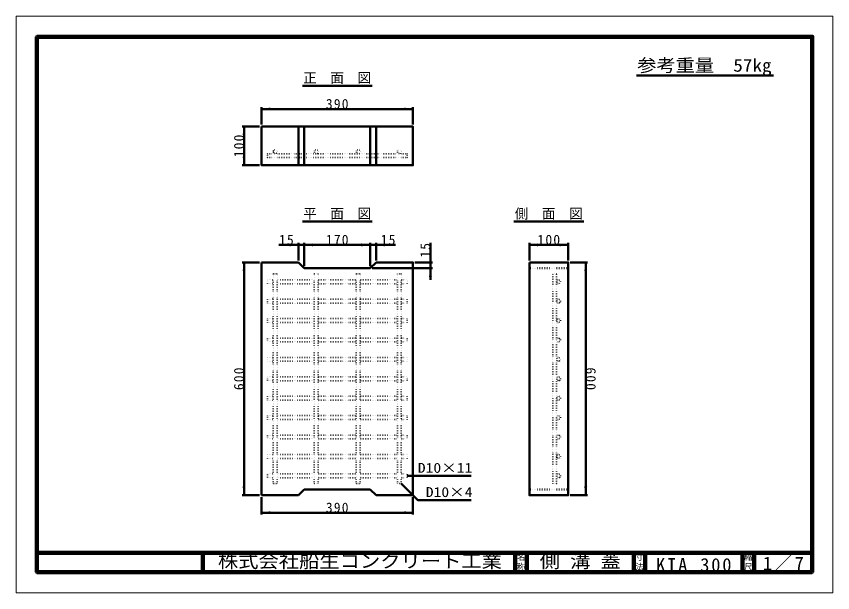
# Model space of a CAD drawing. Units: millimetres, scale not verified, with parts at other scales. Extents: x -2102 to 2102, y -1485 to 1485.
import ezdxf
from ezdxf.enums import TextEntityAlignment as Align

# ---------------------------------------------------------------- set-up
doc = ezdxf.new("R2010")
doc.units = ezdxf.units.MM
doc.header["$LTSCALE"] = 5
doc.linetypes.add('DOTTED', pattern=[1.75, 0.25, -1.5])
doc.layers.add('0-0_V-nasSTD', color=7, linetype='DOTTED', lineweight=35)
doc.layers.add('0-1_0', color=7, linetype='Continuous', lineweight=50)
doc.styles.add('ＭＳ ゴシック', font='')
doc.styles.get('ＭＳ ゴシック').set_extended_font_data('MS Gothic')

msp = doc.modelspace()

# ---------------------------------------------------------------- linework, layer by layer
at = {"layer": '0-0_V-nasSTD', "linetype": 'Continuous', "lineweight": 100}
for p, q in [((-1997.5, 1380), (-1997.5, -1380)), ((-1142.5, -1280), (-1142.5, -1380)), ((467.5, -1280), (467.5, -1380)), ((527.5, -1280), (527.5, -1380)), ((1077.5, -1280), (1077.5, -1380)), ((1137.5, -1280), (1137.5, -1380)), ((1637.5, -1280), (1637.5, -1380)), ((1697.5, -1280), (1697.5, -1380)), ((-1997.5, -1380), (1997.5, -1380))]:
    msp.add_line(p, q, dxfattribs=at)
at = {"layer": '0-0_V-nasSTD', "linetype": 'Continuous', "lineweight": 50}
for p, q in [((-839.541, 1017.223), (-839.541, 927.223)), ((-59.541, 1017.223), (-59.541, 927.223)), ((-59.541, 1007.223), (-839.541, 1007.223)), ((-849.541, 917.223), (-939.541, 917.223)), ((-929.541, 917.223), (-929.541, 717.223)), ((-649.541, 917.223), (-649.541, 717.223)), ((-619.541, 917.223), (-619.541, 717.223)), ((-279.541, 917.223), (-279.541, 717.223)), ((-249.541, 917.223), (-249.541, 717.223)), ((-849.541, 717.223), (-939.541, 717.223)), ((-649.541, 307.223), (-749.541, 307.223)), ((-649.541, 317.223), (-649.541, 227.223)), ((-619.541, 307.223), (-649.541, 307.223)), ((-619.541, 317.223), (-619.541, 197.223)), ((-279.541, 307.223), (-619.541, 307.223)), ((-279.541, 317.223), (-279.541, 197.223)), ((-249.541, 307.223), (-279.541, 307.223)), ((-249.541, 317.223), (-249.541, 227.223)), ((-149.541, 307.223), (-249.541, 307.223)), ((30.459, 317.223), (30.459, 217.223)), ((540.459, 317.223), (540.459, 227.223)), ((740.459, 307.223), (540.459, 307.223)), ((740.459, 317.223), (740.459, 227.223)), ((-849.541, 217.223), (-939.541, 217.223)), ((-929.541, 217.223), (-929.541, -982.777)), ((-839.541, 217.223), (-839.541, -982.777)), ((-649.541, 217.223), (-839.541, 217.223)), ((-649.541, 217.223), (-619.541, 187.223)), ((-249.541, 217.223), (-279.541, 187.223)), ((40.459, 217.223), (-49.541, 217.223)), ((30.459, 217.223), (30.459, 187.223)), ((750.459, 217.223), (840.459, 217.223)), ((830.459, 217.223), (830.459, -982.777)), ((-279.541, 187.223), (-619.541, 187.223)), ((40.459, 187.223), (-269.541, 187.223)), ((30.459, 187.223), (30.459, 127.223)), ((240.459, -882.777), (-89.541, -882.777)), ((-619.541, -952.777), (-649.541, -982.777)), ((-279.541, -952.777), (-619.541, -952.777)), ((-279.541, -952.777), (-249.541, -982.777)), ((-849.541, -982.777), (-939.541, -982.777)), ((-839.541, -982.777), (-649.541, -982.777)), ((-839.541, -1082.777), (-839.541, -992.777)), ((-59.541, -1082.777), (-59.541, -992.777)), ((750.459, -982.777), (840.459, -982.777)), ((-59.541, -1072.777), (-839.541, -1072.777))]:
    msp.add_line(p, q, dxfattribs=at)
at = {"layer": '0-0_V-nasSTD'}
for p, q in [((-809.541, 757.223), (-809.541, 777.223)), ((-89.541, 777.223), (-809.541, 777.223)), ((-89.541, 757.223), (-809.541, 757.223)), ((-89.541, 757.223), (-89.541, 777.223)), ((-809.541, 107.223), (-809.541, 127.223)), ((-809.541, 127.223), (-779.541, 127.223)), ((-779.541, 157.223), (-779.541, -922.777)), ((-779.541, 157.223), (-759.541, 157.223)), ((-759.541, 157.223), (-759.541, -922.777)), ((-759.541, 127.223), (-567.541, 127.223)), ((-567.541, 157.223), (-567.541, -922.777)), ((-567.541, 157.223), (-547.541, 157.223)), ((-547.541, 157.223), (-547.541, -922.777)), ((-547.541, 127.223), (-351.541, 127.223)), ((-351.541, 157.223), (-351.541, -922.777)), ((-351.541, 157.223), (-331.541, 157.223)), ((-331.541, 157.223), (-331.541, -922.777)), ((-331.541, 127.223), (-139.541, 127.223)), ((-139.541, 157.223), (-139.541, -922.777)), ((-139.541, 157.223), (-119.541, 157.223)), ((-119.541, 157.223), (-119.541, -922.777)), ((-119.541, 127.223), (-89.541, 127.223)), ((-89.541, 107.223), (-89.541, 127.223)), ((660.459, -922.777), (660.459, 157.223)), ((660.459, 157.223), (680.459, 157.223)), ((680.459, -922.777), (680.459, 157.223)), ((-809.541, 107.223), (-779.541, 107.223)), ((-759.541, 107.223), (-567.541, 107.223)), ((-547.541, 107.223), (-351.541, 107.223)), ((-331.541, 107.223), (-139.541, 107.223)), ((-119.541, 107.223), (-89.541, 107.223)), ((-809.541, 7.223), (-809.541, 27.223)), ((-809.541, 27.223), (-779.541, 27.223)), ((-809.541, 7.223), (-779.541, 7.223)), ((-759.541, 27.223), (-567.541, 27.223)), ((-759.541, 7.223), (-567.541, 7.223)), ((-547.541, 27.223), (-351.541, 27.223)), ((-547.541, 7.223), (-351.541, 7.223)), ((-331.541, 27.223), (-139.541, 27.223)), ((-331.541, 7.223), (-139.541, 7.223)), ((-119.541, 27.223), (-89.541, 27.223)), ((-119.541, 7.223), (-89.541, 7.223)), ((-89.541, 7.223), (-89.541, 27.223)), ((-809.541, -92.777), (-809.541, -72.777)), ((-809.541, -72.777), (-779.541, -72.777)), ((-759.541, -72.777), (-567.541, -72.777)), ((-547.541, -72.777), (-351.541, -72.777)), ((-331.541, -72.777), (-139.541, -72.777)), ((-119.541, -72.777), (-89.541, -72.777)), ((-89.541, -92.777), (-89.541, -72.777)), ((-809.541, -92.777), (-779.541, -92.777)), ((-759.541, -92.777), (-567.541, -92.777)), ((-547.541, -92.777), (-351.541, -92.777)), ((-331.541, -92.777), (-139.541, -92.777)), ((-119.541, -92.777), (-89.541, -92.777)), ((-809.541, -192.777), (-809.541, -172.777)), ((-809.541, -172.777), (-779.541, -172.777)), ((-809.541, -192.777), (-779.541, -192.777)), ((-759.541, -172.777), (-567.541, -172.777)), ((-759.541, -192.777), (-567.541, -192.777)), ((-547.541, -172.777), (-351.541, -172.777)), ((-547.541, -192.777), (-351.541, -192.777)), ((-331.541, -172.777), (-139.541, -172.777)), ((-331.541, -192.777), (-139.541, -192.777)), ((-119.541, -172.777), (-89.541, -172.777)), ((-119.541, -192.777), (-89.541, -192.777)), ((-89.541, -192.777), (-89.541, -172.777)), ((-809.541, -292.777), (-809.541, -272.777)), ((-809.541, -272.777), (-779.541, -272.777)), ((-809.541, -292.777), (-779.541, -292.777)), ((-759.541, -272.777), (-567.541, -272.777)), ((-759.541, -292.777), (-567.541, -292.777)), ((-547.541, -272.777), (-351.541, -272.777)), ((-547.541, -292.777), (-351.541, -292.777)), ((-331.541, -272.777), (-139.541, -272.777)), ((-331.541, -292.777), (-139.541, -292.777)), ((-119.541, -272.777), (-89.541, -272.777)), ((-119.541, -292.777), (-89.541, -292.777)), ((-89.541, -292.777), (-89.541, -272.777)), ((-809.541, -392.777), (-809.541, -372.777)), ((-809.541, -372.777), (-779.541, -372.777)), ((-759.541, -372.777), (-567.541, -372.777)), ((-547.541, -372.777), (-351.541, -372.777)), ((-331.541, -372.777), (-139.541, -372.777)), ((-119.541, -372.777), (-89.541, -372.777)), ((-89.541, -392.777), (-89.541, -372.777)), ((-809.541, -392.777), (-779.541, -392.777)), ((-759.541, -392.777), (-567.541, -392.777)), ((-547.541, -392.777), (-351.541, -392.777)), ((-331.541, -392.777), (-139.541, -392.777)), ((-119.541, -392.777), (-89.541, -392.777)), ((-809.541, -492.777), (-809.541, -472.777)), ((-809.541, -472.777), (-779.541, -472.777)), ((-809.541, -492.777), (-779.541, -492.777)), ((-759.541, -472.777), (-567.541, -472.777)), ((-759.541, -492.777), (-567.541, -492.777)), ((-547.541, -472.777), (-351.541, -472.777)), ((-547.541, -492.777), (-351.541, -492.777)), ((-331.541, -472.777), (-139.541, -472.777)), ((-331.541, -492.777), (-139.541, -492.777)), ((-119.541, -472.777), (-89.541, -472.777)), ((-119.541, -492.777), (-89.541, -492.777)), ((-89.541, -492.777), (-89.541, -472.777)), ((-809.541, -592.777), (-809.541, -572.777)), ((-809.541, -572.777), (-779.541, -572.777)), ((-759.541, -572.777), (-567.541, -572.777)), ((-547.541, -572.777), (-351.541, -572.777)), ((-331.541, -572.777), (-139.541, -572.777)), ((-119.541, -572.777), (-89.541, -572.777)), ((-89.541, -592.777), (-89.541, -572.777)), ((-809.541, -592.777), (-779.541, -592.777)), ((-759.541, -592.777), (-567.541, -592.777)), ((-547.541, -592.777), (-351.541, -592.777)), ((-331.541, -592.777), (-139.541, -592.777)), ((-119.541, -592.777), (-89.541, -592.777)), ((-809.541, -692.777), (-809.541, -672.777)), ((-809.541, -672.777), (-779.541, -672.777)), ((-759.541, -672.777), (-567.541, -672.777)), ((-547.541, -672.777), (-351.541, -672.777)), ((-331.541, -672.777), (-139.541, -672.777)), ((-119.541, -672.777), (-89.541, -672.777)), ((-89.541, -692.777), (-89.541, -672.777)), ((-809.541, -692.777), (-779.541, -692.777)), ((-759.541, -692.777), (-567.541, -692.777)), ((-547.541, -692.777), (-351.541, -692.777)), ((-331.541, -692.777), (-139.541, -692.777)), ((-119.541, -692.777), (-89.541, -692.777)), ((-809.541, -792.777), (-809.541, -772.777)), ((-809.541, -772.777), (-779.541, -772.777)), ((-809.541, -792.777), (-779.541, -792.777)), ((-759.541, -772.777), (-567.541, -772.777)), ((-759.541, -792.777), (-567.541, -792.777)), ((-547.541, -772.777), (-351.541, -772.777)), ((-547.541, -792.777), (-351.541, -792.777)), ((-331.541, -772.777), (-139.541, -772.777)), ((-331.541, -792.777), (-139.541, -792.777)), ((-119.541, -772.777), (-89.541, -772.777)), ((-119.541, -792.777), (-89.541, -792.777)), ((-89.541, -792.777), (-89.541, -772.777)), ((-809.541, -892.777), (-809.541, -872.777)), ((-809.541, -872.777), (-779.541, -872.777)), ((-759.541, -872.777), (-567.541, -872.777)), ((-547.541, -872.777), (-351.541, -872.777)), ((-331.541, -872.777), (-139.541, -872.777)), ((-119.541, -872.777), (-89.541, -872.777)), ((-89.541, -892.777), (-89.541, -872.777)), ((-809.541, -892.777), (-779.541, -892.777)), ((-779.541, -922.777), (-759.541, -922.777)), ((-759.541, -892.777), (-567.541, -892.777)), ((-567.541, -922.777), (-547.541, -922.777)), ((-547.541, -892.777), (-351.541, -892.777)), ((-351.541, -922.777), (-331.541, -922.777)), ((-331.541, -892.777), (-139.541, -892.777)), ((-139.541, -922.777), (-119.541, -922.777)), ((-119.541, -892.777), (-89.541, -892.777)), ((660.459, -922.777), (680.459, -922.777))]:
    msp.add_line(p, q, dxfattribs=at)
at = {"layer": '0-0_V-nasSTD', "lineweight": 50}
for p, q in [((740.459, 187.223), (540.459, 187.223)), ((740.459, -952.777), (540.459, -952.777))]:
    msp.add_line(p, q, dxfattribs=at)
at = {"layer": '0-0_V-nasSTD', "linetype": 'Continuous', "lineweight": 18}
for points in [[(-2102.5, -1485), (-2102.5, 1485), (2102.5, 1485), (2102.5, -1485)], [(-2002.5, -1385), (-2002.5, 1385), (2002.5, 1385), (2002.5, -1385)]]:
    msp.add_lwpolyline(points, close=True, dxfattribs=at)
at = {"layer": '0-0_V-nasSTD', "linetype": 'Continuous', "lineweight": 100}
msp.add_lwpolyline([(1997.5, -1380), (1997.5, 1380), (-1997.5, 1380)], dxfattribs=at)
at = {"layer": '0-0_V-nasSTD', "linetype": 'Continuous', "lineweight": 50}
for points in [[(-839.541, 917.223), (-839.541, 717.223), (-59.541, 717.223), (-59.541, 917.223)], [(540.459, 217.223), (540.459, -982.777), (740.459, -982.777), (740.459, 217.223)]]:
    msp.add_lwpolyline(points, close=True, dxfattribs=at)
for points in [[(-249.541, -982.777), (-59.541, -982.777), (-59.541, 217.223), (-249.541, 217.223)], [(-119.541, -922.777), (-34.688, -1007.63), (240.459, -1007.63)]]:
    msp.add_lwpolyline(points, dxfattribs=at)
at = {"layer": '0-0_V-nasSTD'}
for centre in [(-769.541, 787.223), (-557.541, 787.223), (-341.541, 787.223), (-129.541, 787.223), (690.459, 117.223), (690.459, 17.223), (690.459, -82.777), (690.459, -182.777), (690.459, -282.777), (690.459, -382.777), (690.459, -482.777), (690.459, -582.777), (690.459, -682.777), (690.459, -782.777), (690.459, -882.777)]:
    msp.add_circle(centre, 10, dxfattribs=at)
for points in [[(-839.541, 1007.223), (-794.541, 999.723), (-794.541, 1014.723)], [(-104.541, 999.723), (-104.541, 1014.723), (-59.541, 1007.223)], [(-937.041, 872.223), (-929.541, 917.223), (-922.041, 872.223)], [(-937.041, 762.223), (-929.541, 717.223), (-922.041, 762.223)], [(-694.541, 299.723), (-694.541, 314.723), (-649.541, 307.223)], [(-619.541, 307.223), (-574.541, 299.723), (-574.541, 314.723)], [(-324.541, 299.723), (-324.541, 314.723), (-279.541, 307.223)], [(-249.541, 307.223), (-204.541, 299.723), (-204.541, 314.723)], [(540.459, 307.223), (585.459, 299.723), (585.459, 314.723)], [(695.459, 299.723), (695.459, 314.723), (740.459, 307.223)], [(22.959, 262.223), (30.459, 217.223), (37.959, 262.223)], [(-937.041, 172.223), (-929.541, 217.223), (-922.041, 172.223)], [(822.959, 172.223), (830.459, 217.223), (837.959, 172.223)], [(22.959, 142.223), (30.459, 187.223), (37.959, 142.223)], [(-937.041, -937.777), (-929.541, -982.777), (-922.041, -937.777)], [(822.959, -937.777), (830.459, -982.777), (837.959, -937.777)], [(-839.541, -1072.777), (-794.541, -1080.277), (-794.541, -1065.277)], [(-104.541, -1080.277), (-104.541, -1065.277), (-59.541, -1072.777)]]:
    msp.add_solid(points, dxfattribs=at)
at = {"layer": '0-1_0'}
for p, q in [((1091.5, 1179.753), (1797.5, 1179.753)), ((-629.041, 1127.223), (-270.041, 1127.223)), ((-629.041, 427.223), (-270.041, 427.223)), ((460.959, 427.223), (819.959, 427.223))]:
    msp.add_line(p, q, dxfattribs=at)
at = {"layer": '0-1_0', "lineweight": 100}
msp.add_line((-1997.5, -1280), (1997.5, -1280), dxfattribs=at)

# ---------------------------------------------------------------- texts
at = {"layer": '0-0_V-nasSTD', "style": 'ＭＳ ゴシック'}
for s, height, width, p in [('参考重量\u300057kg', 65.98, 1.1, (1095.5, 1179.753)), ('D10×11', 51.32, 1.15, (-34.541, -882.777)), ('D10×4', 51.32, 1.15, (6.459, -1007.63)), ('株式会社船生コンクリート工業', 69.65, 1.1, (-1064.221, -1377.45)), ('側 溝 蓋', 69.65, 1.1, (593.5, -1377.53))]:
    msp.add_text(s, height=height, dxfattribs=dict(at, width=width)).set_placement(p, align=Align.BOTTOM_LEFT)
for s, height, p in [('正\u3000面\u3000図', 51.32, (-625.041, 1127.223)), ('平\u3000面\u3000図', 51.32, (-625.041, 427.223)), ('側\u3000面\u3000図', 51.32, (464.959, 427.223)), ('名', 30.79, (476.482, -1326.001)), ('寸', 30.79, (1086.482, -1326.001)), ('縮', 30.79, (1646.482, -1326.001)), ('称', 30.79, (476.476, -1375.99)), ('法', 30.79, (1086.476, -1375.99)), ('尺', 30.79, (1646.476, -1375.99))]:
    msp.add_text(s, height=height, dxfattribs=at).set_placement(p, align=Align.BOTTOM_LEFT)
at = {"layer": '0-0_V-nasSTD', "attachment_point": 7, "style": 'ＭＳ ゴシック'}
for s, insert, char_height in [('\\T1.17;390', (-508.041, 1007.223), 51.32), ('\\T1.17;15', (-749.541, 307.223), 51.32), ('\\T1.17;170', (-508.041, 307.223), 51.32), ('\\T1.17;15', (-225.541, 307.223), 51.32), ('\\T1.17;100', (581.959, 307.223), 51.32), ('\\T1.17;390', (-508.041, -1072.777), 51.32), ('\\T1.15;1／7', (1743.021, -1377.418), 69.65), ('\\T1.2;KIA\\~300', (1192.75, -1377.492), 69.65)]:
    msp.add_mtext(s, dxfattribs=dict(at, insert=insert, char_height=char_height))
at = {"layer": '0-0_V-nasSTD', "char_height": 51.32, "attachment_point": 7, "style": 'ＭＳ ゴシック'}
for s, insert, rotation in [('\\T1.17;100', (-929.541, 758.723), 90), ('\\T1.17;15', (30.459, 241.223), 90), ('\\T1.17;600', (-929.541, -441.277), 90), ('\\T1.17;600', (830.459, -324.277), 270)]:
    msp.add_mtext(s, dxfattribs=dict(at, insert=insert, rotation=rotation))

doc.saveas('drawing.dxf')
